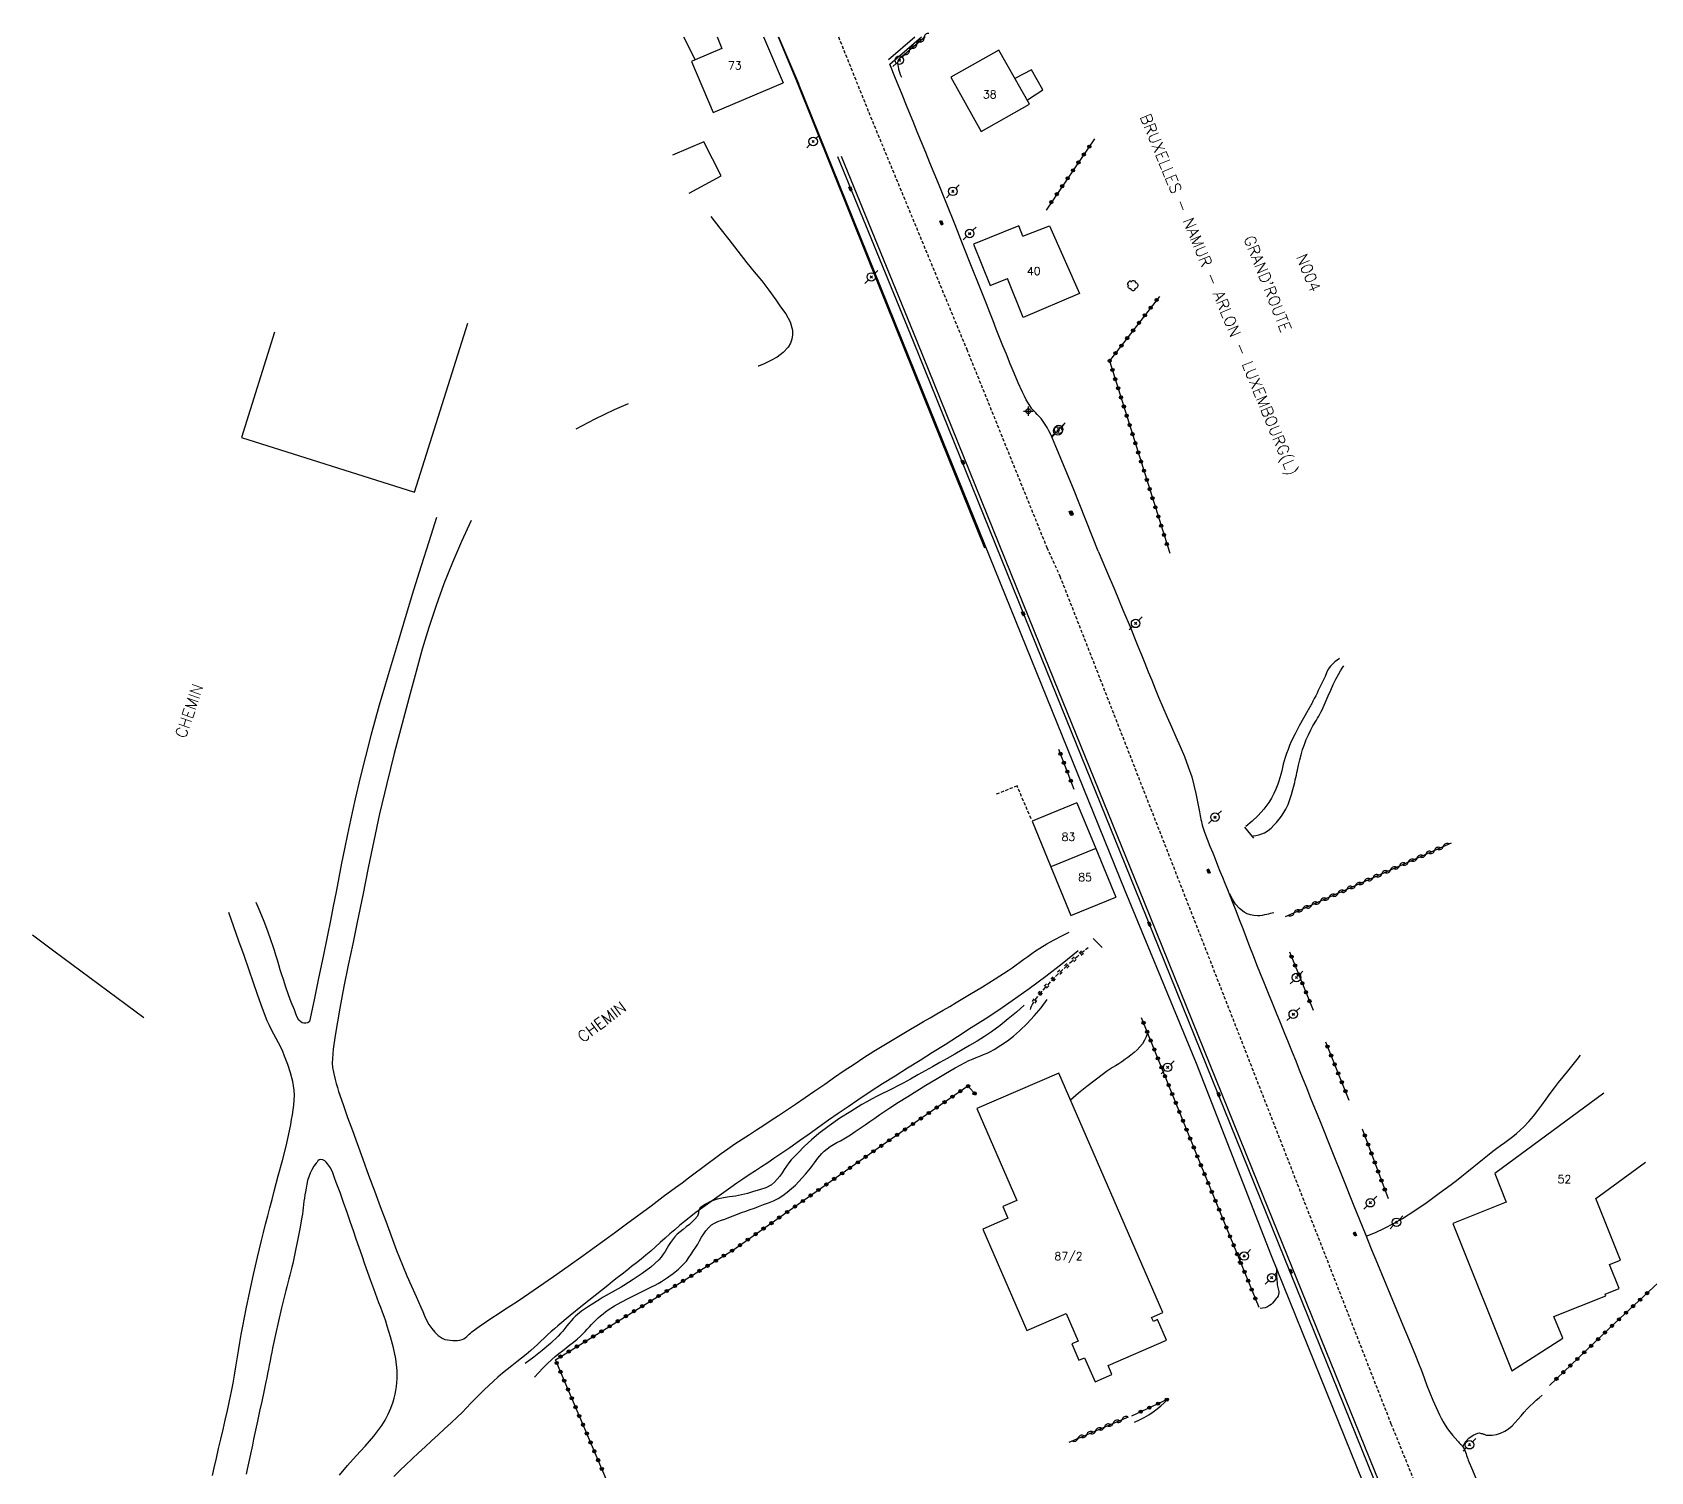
# Model space of a CAD drawing. Header units: millimetres. Extents: x 169000 to 170002, y 147000 to 148001.
# Drawn here: x 169572.4 to 169825.2, y 147775.8 to 148000.7 of the extents above; entities that cross this region are included whole.
import ezdxf
from ezdxf.enums import TextEntityAlignment as Align

# ---------------------------------------------------------------- set-up
doc = ezdxf.new("R2010")
doc.units = ezdxf.units.MM
doc.linetypes.add('DASHED', pattern=[0.75, 0.5, -0.25])
doc.layers.get('0').update_dxf_attribs({"linetype": 'CONTINUOUS'})
for name, color, linetype in [('W0001', 6, 'DASHED'), ('W0004', 5, 'CONTINUOUS'), ('W0008', 7, 'CONTINUOUS'), ('W0017', 7, 'CONTINUOUS'), ('W0051', 7, 'CONTINUOUS'), ('W0071', 7, 'CONTINUOUS'), ('W0101', 7, 'CONTINUOUS'), ('W0104', 1, 'CONTINUOUS'), ('W0112', 1, 'DASHED'), ('W0120', 7, 'CONTINUOUS'), ('W0211', 2, 'CONTINUOUS'), ('W0220', 5, 'DASHED'), ('W0300', 7, 'CONTINUOUS'), ('W0310', 3, 'CONTINUOUS'), ('W0323', 7, 'CONTINUOUS'), ('W0330', 7, 'CONTINUOUS'), ('W0401', 7, 'CONTINUOUS'), ('W0473', 7, 'CONTINUOUS'), ('W0510', 5, 'CONTINUOUS'), ('W0853', 7, 'CONTINUOUS'), ('W0989', 7, 'CONTINUOUS'), ('W0990', 7, 'CONTINUOUS'), ('W0991', 7, 'CONTINUOUS'), ('W1102', 7, 'CONTINUOUS')]:
    doc.layers.add(name, color=color, linetype=linetype)
doc.styles.get("Standard").update_dxf_attribs({"font": 'romans.shx', "width": 0.85})

# ---------------------------------------------------------------- blocks, each defined once
blk = doc.blocks.new('T473')
for p, q in [((-0.166667, 0.166667), (0.166667, -0.166667)), ((-0.166667, -0.166667), (0.166667, 0.166667)), ((0.500001, 0.500001), (1.000002, 1.000002)), ((-1.000002, -1.000002), (-0.500001, -0.500001))]:
    blk.add_line(p, q)
blk.add_ellipse((0, 0), major_axis=(0.471405, 0.471405), ratio=1, start_param=5.4977871438, end_param=11.780972451)
blk = doc.blocks.new('T401')
for p, q in [((-0.3, 0.3), (0, 0.3)), ((-0.3, -0.25), (-0.3, 0.3)), ((-0.3, 0.15), (0, 0.15)), ((-0.3, 0), (0, 0)), ((0, 0.3), (0, -0.25)), ((-0.3, -0.15), (0, -0.15)), ((-0.3, -0.25), (-0.3, -0.3)), ((-0.3, -0.3), (0, -0.3)), ((0, -0.3), (0, -0.25))]:
    blk.add_line(p, q)
blk = doc.blocks.new('T853')
for p, q in [((-0.75, 0), (0.75, 0)), ((0, 0.75), (0, -0.75))]:
    blk.add_line(p, q)
blk.add_ellipse((0, 0), major_axis=(-0.265, 0.265), ratio=1, start_param=3.926991, end_param=10.210176)
blk = doc.blocks.new('T300')
for p, q in [((-0.8, 0.51), (-0.86, 0.34)), ((-0.86, 0.34), (-0.86, 0.17)), ((-0.86, 0.17), (-0.74, 0.06)), ((-0.69, 0.63), (-0.8, 0.51)), ((-0.8, -0.06), (-0.74, 0.06)), ((-0.74, 0.06), (-0.69, 0.11)), ((-0.57, 0.69), (-0.69, 0.63)), ((-0.46, 0.69), (-0.57, 0.69)), ((-0.29, 0.63), (-0.46, 0.69)), ((-0.29, 0.63), (-0.17, 0.74)), ((-0.23, 0.57), (-0.29, 0.63)), ((-0.17, 0.74), (-0.06, 0.8)), ((-0.06, 0.8), (0.06, 0.8)), ((0.06, 0.8), (0.23, 0.74)), ((0.23, 0.74), (0.34, 0.63)), ((0.34, 0.63), (0.4, 0.51)), ((0.46, 0.46), (0.34, 0.46)), ((0.4, 0.51), (0.4, 0.46)), ((0.57, 0.4), (0.46, 0.46)), ((0.57, 0.4), (0.69, 0.29)), ((0.69, 0.29), (0.74, 0.17)), ((0.74, 0.06), (0.69, -0.17)), ((0.74, 0.17), (0.74, 0.06)), ((-0.8, -0.17), (-0.8, -0.06)), ((-0.8, -0.23), (-0.8, -0.17)), ((-0.74, -0.34), (-0.8, -0.23)), ((-0.69, -0.4), (-0.74, -0.34)), ((-0.51, -0.46), (-0.69, -0.4)), ((-0.4, -0.46), (-0.51, -0.46)), ((-0.4, -0.46), (-0.34, -0.46)), ((-0.34, -0.46), (-0.34, -0.4)), ((-0.34, -0.51), (-0.34, -0.46)), ((-0.29, -0.63), (-0.34, -0.51)), ((-0.17, -0.74), (-0.29, -0.63)), ((-0.06, -0.8), (-0.17, -0.74)), ((0.06, -0.8), (-0.06, -0.8)), ((0.17, -0.74), (0.06, -0.8)), ((0.23, -0.69), (0.17, -0.74)), ((0.29, -0.46), (0.23, -0.46)), ((0.29, -0.63), (0.23, -0.69)), ((0.46, -0.4), (0.29, -0.46)), ((0.34, -0.51), (0.29, -0.63)), ((0.34, -0.51), (0.34, -0.46)), ((0.57, -0.34), (0.46, -0.4)), ((0.63, -0.29), (0.57, -0.34)), ((0.69, -0.17), (0.63, -0.29))]:
    blk.add_line(p, q)
blk = doc.blocks.new('t310o')
at = {"color": 0, "linetype": 'Continuous'}
for centre, start, end in [((-0.5, 0.38), 216.8699, 323.1304), ((0.5, -0.37), 36.8699, 143.1303)]:
    blk.add_arc(centre, 0.625, start, end, dxfattribs=at)
blk = doc.blocks.new('t220o')
at = {"color": 0, "linetype": 'Continuous'}
for p, q in [((-0.25, 0.25), (0.25, 0.25)), ((-0.25, -0.25), (0.25, -0.25))]:
    blk.add_line(p, q, dxfattribs=at)
blk = doc.blocks.new('t323o')
at = {"color": 0, "linetype": 'Continuous'}
for radius in [0.25, 0.15]:
    blk.add_circle((0, 0), radius, dxfattribs=at)

msp = doc.modelspace()

# ---------------------------------------------------------------- linework, layer by layer
at = {"layer": 'W0001'}
msp.add_lwpolyline([(169698.33, 148000), (169703.07, 147988.2), (169718.37, 147951.17), (169730.89, 147920.18), (169732.92, 147915.73), (169784.65, 147783.26), (169819.41, 147697.29), (169830.19, 147671)], dxfattribs=at)
at = {"layer": 'W0004'}
for points in [[(169706.17, 147996.47), (169710.28, 148000)], [(169823.88, 147671), (169820.31, 147679.8), (169802.01, 147725.1), (169782.99, 147772.21), (169763.31, 147820.76), (169745.59, 147864.68), (169729.25, 147904.86), (169710.05, 147952.37), (169698.23, 147981.26)], [(169824.47, 147671), (169820.89, 147679.83), (169802.59, 147725.13), (169783.57, 147772.24), (169763.89, 147820.78), (169746.17, 147864.7), (169729.83, 147904.89), (169710.63, 147952.4), (169698.81, 147981.29)]]:
    msp.add_lwpolyline(points, dxfattribs=at)
at = {"layer": 'W0008'}
for points in [[(169688.9, 148000), (169691.77, 147993.12), (169702.84, 147965.6), (169714.29, 147937.15), (169721.14, 147920.13)], [(169732.29, 147936), (169732.05, 147936.62), (169731.78, 147937.23), (169731.5, 147937.83), (169731.19, 147938.43), (169730.92, 147938.92), (169730.63, 147939.4), (169730.32, 147939.87), (169729.99, 147940.33), (169729.8, 147940.56), (169729.6, 147940.79), (169729.39, 147941), (169729.17, 147941.22), (169728.96, 147941.43), (169728.75, 147941.65), (169728.55, 147941.88), (169728.37, 147942.13), (169728, 147942.68), (169727.68, 147943.26), (169727.38, 147943.86), (169727.09, 147944.45), (169726.42, 147945.92), (169725.78, 147947.41), (169725.18, 147948.9), (169724.57, 147950.4), (169724.04, 147951.7), (169723.51, 147953.01), (169722.99, 147954.32), (169722.48, 147955.63), (169721.96, 147956.94), (169721.45, 147958.25), (169720.94, 147959.56), (169720.42, 147960.87), (169719.13, 147964.13), (169717.84, 147967.38), (169716.55, 147970.63), (169715.24, 147973.87), (169714.59, 147975.49), (169713.94, 147977.1), (169713.28, 147978.7), (169712.62, 147980.31), (169711.97, 147981.92), (169711.31, 147983.53), (169710.65, 147985.14), (169709.99, 147986.75), (169709.08, 147989), (169708.17, 147991.25), (169707.25, 147993.5), (169706.34, 147995.75)], [(169822.18, 147671), (169815.89, 147686.5), (169800.26, 147724.63), (169786.05, 147759.89), (169766, 147809.49), (169754.28, 147839.53), (169743.11, 147866.51), (169714.62, 147936.84), (169692.08, 147992.68)], [(169738.89, 147919.6), (169735.04, 147929.38), (169732.29, 147936)], [(169738.89, 147919.6), (169740.19, 147916.56), (169741.49, 147913.52), (169742.77, 147910.47), (169744.04, 147907.42), (169744.58, 147906.09), (169745.12, 147904.77), (169745.66, 147903.43), (169746.2, 147902.1), (169746.73, 147900.77), (169747.27, 147899.44), (169747.81, 147898.11), (169748.35, 147896.78), (169749.01, 147895.23), (169749.69, 147893.69), (169750.38, 147892.15), (169751.06, 147890.62), (169751.74, 147889.07), (169752.38, 147887.51), (169752.98, 147885.93), (169753.52, 147884.33), (169753.88, 147883.05), (169754.16, 147881.76), (169754.41, 147880.46), (169754.68, 147879.16), (169754.74, 147878.86), (169754.8, 147878.56), (169754.85, 147878.26), (169754.91, 147877.97), (169754.97, 147877.67), (169755.03, 147877.37), (169755.1, 147877.07), (169755.18, 147876.78), (169755.54, 147875.68), (169755.95, 147874.6), (169756.38, 147873.53), (169756.81, 147872.46), (169757.18, 147871.51), (169757.56, 147870.55), (169757.94, 147869.6), (169758.32, 147868.66), (169758.71, 147867.71), (169759.09, 147866.76), (169759.47, 147865.81), (169759.85, 147864.85), (169760.4, 147863.45), (169760.94, 147862.05), (169761.49, 147860.65), (169762.03, 147859.24), (169762.57, 147857.84), (169763.11, 147856.44), (169763.66, 147855.04), (169764.22, 147853.64), (169764.83, 147852.09), (169765.45, 147850.56), (169766.08, 147849.02), (169766.7, 147847.48), (169767.33, 147845.95), (169767.96, 147844.41), (169768.59, 147842.87), (169769.21, 147841.34), (169769.77, 147839.95), (169770.33, 147838.56), (169770.89, 147837.17), (169771.45, 147835.78), (169772, 147834.39), (169772.56, 147833), (169773.12, 147831.61), (169773.68, 147830.22), (169775.41, 147825.91), (169777.13, 147821.61), (169778.86, 147817.3), (169780.6, 147813), (169781.58, 147810.61), (169782.57, 147808.22), (169783.55, 147805.83), (169784.54, 147803.45), (169785.53, 147801.06), (169786.52, 147798.68), (169787.51, 147796.29), (169788.49, 147793.9), (169788.95, 147792.74), (169789.4, 147791.58), (169789.84, 147790.42), (169790.28, 147789.25), (169790.73, 147788.09), (169791.2, 147786.94), (169791.7, 147785.79), (169792.23, 147784.66), (169792.51, 147784.1), (169792.81, 147783.55), (169793.13, 147783.01), (169793.48, 147782.48), (169793.86, 147781.97), (169794.27, 147781.48), (169794.69, 147781), (169795.11, 147780.52), (169795.22, 147780.4), (169795.32, 147780.29), (169795.43, 147780.18), (169795.54, 147780.06), (169795.65, 147779.95), (169795.76, 147779.83), (169795.85, 147779.7), (169795.94, 147779.57), (169796.07, 147779.33), (169796.19, 147779.08), (169796.29, 147778.82), (169796.38, 147778.57), (169796.47, 147778.31), (169796.56, 147778.05), (169796.65, 147777.79), (169796.74, 147777.54), (169797.37, 147776), (169798, 147774.47)]]:
    msp.add_lwpolyline(points, dxfattribs=at)
at = {"layer": 'W0017'}
for points in [[(169706.34, 147995.75), (169711.31, 148000)], [(169766.35, 147863.12), (169766.08, 147863.04), (169765.8, 147862.97), (169765.52, 147862.9), (169765.24, 147862.85), (169764.89, 147862.77), (169764.53, 147862.7), (169764.16, 147862.65), (169763.79, 147862.65), (169763.25, 147862.7), (169762.72, 147862.79), (169762.19, 147862.96), (169761.71, 147863.22), (169760.99, 147863.79), (169760.37, 147864.46), (169759.87, 147865.23), (169759.5, 147866.06)], [(169746.64, 147844.33), (169746.41, 147843.74), (169746.14, 147843.18), (169745.81, 147842.64), (169745.44, 147842.14), (169745.01, 147841.67), (169744.53, 147841.25), (169744.03, 147840.86), (169743.53, 147840.48), (169743.07, 147840.15), (169742.6, 147839.82), (169742.13, 147839.51), (169741.64, 147839.21), (169741.16, 147838.9), (169740.68, 147838.6), (169740.21, 147838.28), (169739.74, 147837.95), (169738.43, 147836.96), (169737.13, 147835.94), (169735.86, 147834.89), (169734.61, 147833.82)], [(169780.79, 147812.54), (169782.24, 147813.16), (169783.66, 147813.83), (169785.06, 147814.56), (169786.43, 147815.33), (169788.4, 147816.57), (169790.32, 147817.9), (169792.19, 147819.27), (169794.06, 147820.66), (169794.89, 147821.28), (169795.71, 147821.92), (169796.52, 147822.57), (169797.33, 147823.22), (169798.13, 147823.87), (169798.94, 147824.53), (169799.75, 147825.18), (169800.56, 147825.83), (169801.17, 147826.3), (169801.79, 147826.76), (169802.42, 147827.21), (169803.05, 147827.67), (169803.67, 147828.14), (169804.27, 147828.62), (169804.86, 147829.13), (169805.43, 147829.67), (169806.18, 147830.47), (169806.9, 147831.31), (169807.58, 147832.18), (169808.24, 147833.06), (169808.88, 147833.95), (169809.52, 147834.84), (169810.18, 147835.73), (169810.85, 147836.59), (169812.28, 147838.37), (169813.72, 147840.15), (169814.28, 147840.83)], [(169766.75, 147807.62), (169766.75, 147807.02), (169766.77, 147806.41), (169766.8, 147805.8), (169766.85, 147805.19), (169766.88, 147804.98), (169766.93, 147804.77), (169766.99, 147804.56), (169767.04, 147804.35), (169767.09, 147804.14), (169767.13, 147803.91), (169767.13, 147803.69), (169767.1, 147803.46), (169767.01, 147803.22), (169766.87, 147803), (169766.71, 147802.8), (169766.55, 147802.61), (169766.36, 147802.37), (169766.17, 147802.12), (169765.95, 147801.9), (169765.7, 147801.71), (169765.35, 147801.52), (169764.98, 147801.38), (169764.6, 147801.29), (169764.22, 147801.25)], [(169744.61, 147783.51), (169745.37, 147783.85), (169746.11, 147784.23), (169746.83, 147784.66), (169747.52, 147785.12), (169748.12, 147785.56), (169748.69, 147786.03), (169749.24, 147786.54), (169749.76, 147787.07)], [(169795.86, 147779.66), (169796.26, 147780.38), (169796.81, 147781), (169797.49, 147781.48), (169798.25, 147781.8), (169798.41, 147781.82), (169798.58, 147781.79), (169798.73, 147781.74), (169798.88, 147781.7), (169798.99, 147781.67), (169799.1, 147781.64), (169799.21, 147781.6), (169799.32, 147781.55), (169799.43, 147781.52), (169799.54, 147781.48), (169799.66, 147781.46), (169799.78, 147781.45), (169800.46, 147781.48), (169801.14, 147781.59), (169801.79, 147781.79), (169802.42, 147782.08), (169803.02, 147782.47), (169803.57, 147782.93), (169804.08, 147783.43), (169804.55, 147783.97), (169805, 147784.51), (169805.45, 147785.05), (169805.91, 147785.57), (169806.41, 147786.07), (169806.87, 147786.49), (169807.33, 147786.91), (169807.81, 147787.32), (169808.29, 147787.73)]]:
    msp.add_lwpolyline(points, dxfattribs=at)
at = {"layer": 'W0051'}
msp.add_lwpolyline([(169688.97, 148000), (169692.08, 147992.68)], dxfattribs=at)
at = {"layer": 'W0071'}
for points in [[(169635.53, 147924.89), (169634.32, 147921.1), (169633.12, 147917.31), (169631.95, 147913.51), (169630.79, 147909.71), (169629.37, 147905), (169627.96, 147900.28), (169626.6, 147895.55), (169625.29, 147890.81), (169624.44, 147887.52), (169623.63, 147884.22), (169622.85, 147880.92), (169622.11, 147877.6), (169621.62, 147875.37), (169621.16, 147873.12), (169620.71, 147870.87), (169620.28, 147868.63), (169619.84, 147866.38), (169619.41, 147864.13), (169618.97, 147861.88), (169618.52, 147859.63), (169617.82, 147856.25), (169617.11, 147852.87), (169616.4, 147849.49), (169615.68, 147846.11)], [(169640.93, 147924.41), (169639.43, 147921.14), (169638.02, 147917.83), (169636.7, 147914.49), (169635.46, 147911.11), (169634.33, 147907.71), (169633.32, 147904.28), (169632.36, 147900.83), (169631.42, 147897.38), (169630.16, 147892.7), (169628.93, 147888.01), (169627.76, 147883.3), (169626.65, 147878.58), (169625.72, 147874.35), (169624.85, 147870.11), (169624.01, 147865.86), (169623.16, 147861.62), (169622.46, 147858.26), (169621.75, 147854.91), (169621.07, 147851.56), (169620.45, 147848.19), (169620.07, 147846.06), (169619.68, 147843.93), (169619.38, 147841.78), (169619.24, 147839.61), (169619.25, 147839.37), (169619.27, 147839.14), (169619.31, 147838.91), (169619.34, 147838.68), (169619.39, 147838.43), (169619.43, 147838.19), (169619.49, 147837.94), (169619.55, 147837.7), (169619.7, 147837.07), (169619.88, 147836.44), (169620.06, 147835.81), (169620.25, 147835.19), (169620.93, 147833.14), (169621.65, 147831.11), (169622.4, 147829.08), (169623.13, 147827.06), (169624.03, 147824.59), (169624.93, 147822.12), (169625.84, 147819.65), (169626.75, 147817.19), (169627.6, 147814.9), (169628.44, 147812.6), (169629.31, 147810.31), (169630.21, 147808.03), (169630.91, 147806.38), (169631.63, 147804.74), (169632.36, 147803.11), (169633.1, 147801.48), (169633.39, 147800.8), (169633.66, 147800.1), (169633.97, 147799.42), (169634.35, 147798.77), (169634.79, 147798.16), (169635.26, 147797.58), (169635.81, 147797.04), (169636.44, 147796.61), (169636.83, 147796.44), (169637.25, 147796.34), (169637.67, 147796.29), (169638.09, 147796.26), (169638.46, 147796.25), (169638.82, 147796.25), (169639.19, 147796.3), (169639.55, 147796.41), (169639.8, 147796.53), (169640.03, 147796.68), (169640.25, 147796.86), (169640.45, 147797.04), (169640.65, 147797.23), (169640.84, 147797.42), (169641.04, 147797.6), (169641.26, 147797.77), (169642.22, 147798.45), (169643.2, 147799.13), (169644.18, 147799.78), (169645.18, 147800.43), (169646.17, 147801.08), (169647.16, 147801.72), (169648.15, 147802.37), (169649.14, 147803.04), (169651.48, 147804.64), (169653.81, 147806.26), (169656.13, 147807.89), (169658.45, 147809.54), (169660.15, 147810.77), (169661.85, 147812.01), (169663.53, 147813.26), (169665.23, 147814.51), (169667.14, 147815.92), (169669.05, 147817.33), (169670.97, 147818.74), (169672.88, 147820.15), (169673.9, 147820.91), (169674.92, 147821.67), (169675.94, 147822.44), (169676.95, 147823.2), (169677.97, 147823.97), (169678.99, 147824.72), (169680.02, 147825.47), (169681.06, 147826.2), (169682.17, 147826.97), (169683.29, 147827.72), (169684.42, 147828.46), (169685.55, 147829.2), (169686.69, 147829.93), (169687.82, 147830.67), (169688.95, 147831.4), (169690.07, 147832.15), (169691.61, 147833.19), (169693.13, 147834.23), (169694.66, 147835.29), (169696.18, 147836.34), (169697.7, 147837.39), (169699.23, 147838.44), (169700.77, 147839.47), (169702.32, 147840.48), (169703.86, 147841.46), (169705.42, 147842.42), (169706.98, 147843.36), (169708.55, 147844.3), (169709.57, 147844.91), (169710.59, 147845.51), (169711.62, 147846.1), (169712.65, 147846.69), (169713.68, 147847.29), (169714.71, 147847.88), (169715.73, 147848.48), (169716.75, 147849.09), (169718.79, 147850.32), (169720.82, 147851.55), (169722.84, 147852.8), (169724.84, 147854.09), (169725.46, 147854.51), (169726.08, 147854.95), (169726.69, 147855.39), (169727.29, 147855.84), (169727.9, 147856.28), (169728.52, 147856.72), (169729.14, 147857.14), (169729.78, 147857.55), (169730.91, 147858.23), (169732.05, 147858.87), (169733.22, 147859.48), (169734.4, 147860.06)], [(169615.68, 147846.11), (169615.43, 147845.93), (169615.13, 147845.84), (169614.82, 147845.84), (169614.53, 147845.93), (169614.03, 147846.33), (169613.72, 147846.88), (169613.53, 147847.46), (169613.35, 147847.96), (169612.85, 147849.12), (169612.41, 147850.3), (169612.01, 147851.49), (169611.61, 147852.68), (169611.37, 147853.43), (169611.13, 147854.19), (169610.91, 147854.95), (169610.68, 147855.71), (169610.46, 147856.47), (169610.23, 147857.23), (169609.99, 147857.98), (169609.73, 147858.73), (169609.18, 147860.24), (169608.6, 147861.74), (169607.99, 147863.23), (169607.35, 147864.7)], [(169600.55, 147775.14), (169600.82, 147776.38), (169601.16, 147777.87), (169601.5, 147779.36), (169601.85, 147780.85), (169602.2, 147782.33), (169602.54, 147783.82), (169602.88, 147785.31), (169603.2, 147786.81), (169603.51, 147788.3), (169603.75, 147789.57), (169603.97, 147790.85), (169604.19, 147792.12), (169604.39, 147793.4), (169604.6, 147794.67), (169604.81, 147795.95), (169605.03, 147797.22), (169605.26, 147798.49), (169605.8, 147801.2), (169606.35, 147803.9), (169606.94, 147806.6), (169607.55, 147809.29), (169607.86, 147810.58), (169608.18, 147811.87), (169608.51, 147813.15), (169608.84, 147814.44), (169609.18, 147815.72), (169609.52, 147817.01), (169609.85, 147818.29), (169610.18, 147819.58), (169610.82, 147821.99), (169611.48, 147824.41), (169612.11, 147826.84), (169612.62, 147829.29), (169612.76, 147830.04), (169612.9, 147830.79), (169613.03, 147831.54), (169613.15, 147832.29), (169613.25, 147833.06), (169613.31, 147833.82), (169613.33, 147834.59), (169613.3, 147835.36), (169613.1, 147836.75), (169612.74, 147838.1), (169612.3, 147839.41), (169611.81, 147840.71), (169611.52, 147841.42), (169611.2, 147842.11), (169610.85, 147842.8), (169610.48, 147843.47), (169610.12, 147844.14), (169609.76, 147844.82), (169609.42, 147845.51), (169609.1, 147846.21), (169608.33, 147848.17), (169607.63, 147850.17), (169606.96, 147852.17), (169606.27, 147854.16), (169605.47, 147856.41), (169604.67, 147858.65), (169603.88, 147860.9), (169603.08, 147863.15)], [(169735.8, 147857.17), (169733.28, 147855.14), (169730.72, 147853.15), (169728.12, 147851.21), (169725.49, 147849.32), (169723.38, 147847.87), (169721.24, 147846.47), (169719.08, 147845.1), (169716.93, 147843.72), (169714.99, 147842.48), (169713.04, 147841.25), (169711.08, 147840.03), (169709.13, 147838.81), (169707.18, 147837.58), (169705.23, 147836.35), (169703.29, 147835.1), (169701.37, 147833.83), (169699.83, 147832.79), (169698.3, 147831.74), (169696.78, 147830.67), (169695.27, 147829.6), (169693.76, 147828.52), (169692.24, 147827.45), (169690.72, 147826.38), (169689.19, 147825.32), (169688.24, 147824.68), (169687.28, 147824.03), (169686.31, 147823.4), (169685.35, 147822.76), (169684.38, 147822.13), (169683.42, 147821.49), (169682.46, 147820.84), (169681.51, 147820.18), (169679.68, 147818.88), (169677.86, 147817.58), (169676.06, 147816.24), (169674.29, 147814.86), (169673.51, 147814.22), (169672.75, 147813.57), (169672, 147812.91), (169671.25, 147812.24), (169670.5, 147811.56), (169669.76, 147810.9), (169669, 147810.24), (169668.24, 147809.59), (169667.5, 147808.98), (169666.76, 147808.39), (169666.02, 147807.8), (169665.27, 147807.21), (169664.53, 147806.63), (169663.78, 147806.05), (169663.03, 147805.46), (169662.29, 147804.87), (169660.33, 147803.31), (169658.36, 147801.75), (169656.4, 147800.18), (169654.48, 147798.57), (169653.95, 147798.1), (169653.42, 147797.62), (169652.89, 147797.13), (169652.37, 147796.64), (169651.85, 147796.15), (169651.33, 147795.66), (169650.8, 147795.18), (169650.27, 147794.7), (169649.55, 147794.09), (169648.81, 147793.49), (169648.07, 147792.91), (169647.33, 147792.32), (169646.59, 147791.74), (169645.85, 147791.14), (169645.13, 147790.53), (169644.42, 147789.91), (169643.69, 147789.24), (169642.98, 147788.55), (169642.29, 147787.85), (169641.6, 147787.14), (169640.91, 147786.44), (169640.22, 147785.73), (169639.53, 147785.03), (169638.82, 147784.34), (169637.82, 147783.39), (169636.81, 147782.45), (169635.8, 147781.51), (169634.78, 147780.58), (169633.76, 147779.66), (169632.75, 147778.72), (169631.74, 147777.78), (169630.74, 147776.83), (169629.79, 147775.92), (169628.86, 147774.99)], [(169620.4, 147775.23), (169621.65, 147776.73), (169623.01, 147778.25), (169624.41, 147779.75), (169625.76, 147781.3), (169626.97, 147782.96), (169627.51, 147783.83), (169628, 147784.73), (169628.42, 147785.67), (169628.76, 147786.65), (169628.92, 147787.25), (169629.07, 147787.86), (169629.18, 147788.47), (169629.28, 147789.09), (169629.34, 147789.71), (169629.38, 147790.34), (169629.4, 147790.97), (169629.38, 147791.59), (169629.2, 147793.37), (169628.82, 147795.11), (169628.35, 147796.82), (169627.85, 147798.52), (169627.62, 147799.26), (169627.37, 147799.99), (169627.11, 147800.71), (169626.83, 147801.43), (169626.55, 147802.15), (169626.26, 147802.87), (169625.99, 147803.59), (169625.72, 147804.32), (169625.26, 147805.61), (169624.8, 147806.9), (169624.35, 147808.2), (169623.91, 147809.5), (169623.46, 147810.79), (169623.01, 147812.09), (169622.56, 147813.39), (169622.11, 147814.68), (169621.56, 147816.26), (169621.03, 147817.83), (169620.47, 147819.4), (169619.87, 147820.96), (169619.6, 147821.7), (169619.33, 147822.47), (169618.99, 147823.22), (169618.52, 147823.89), (169618.32, 147824.11), (169618.09, 147824.33), (169617.8, 147824.5), (169617.46, 147824.55), (169617.22, 147824.48), (169617.02, 147824.32), (169616.87, 147824.14), (169616.73, 147823.97), (169616.37, 147823.48), (169616.06, 147822.95), (169615.81, 147822.4), (169615.58, 147821.84), (169615.4, 147821.26), (169615.26, 147820.68), (169615.16, 147820.09), (169615.05, 147819.5), (169614.97, 147819), (169614.9, 147818.51), (169614.83, 147818.01), (169614.77, 147817.51), (169614.71, 147817.01), (169614.65, 147816.51), (169614.58, 147816.01), (169614.5, 147815.51), (169614.18, 147813.7), (169613.84, 147811.9), (169613.46, 147810.1), (169613.07, 147808.31), (169612.93, 147807.7), (169612.78, 147807.09), (169612.62, 147806.49), (169612.46, 147805.88), (169612.3, 147805.28), (169612.14, 147804.67), (169611.99, 147804.07), (169611.84, 147803.46), (169611.34, 147801.37), (169610.86, 147799.28), (169610.39, 147797.18), (169609.93, 147795.08), (169609.79, 147794.42), (169609.66, 147793.76), (169609.53, 147793.1), (169609.4, 147792.43), (169609.27, 147791.77), (169609.14, 147791.11), (169609.01, 147790.45), (169608.88, 147789.78), (169608.56, 147788.25), (169608.23, 147786.72), (169607.9, 147785.19), (169607.57, 147783.66), (169607.37, 147782.72), (169607.17, 147781.78), (169606.97, 147780.84), (169606.77, 147779.9), (169606.57, 147778.95), (169606.37, 147778.01), (169606.17, 147777.07), (169605.97, 147776.13), (169605.8, 147775.36)]]:
    msp.add_lwpolyline(points, dxfattribs=at)
at = {"layer": 'W0101'}
for points in [[(169674.11, 148000), (169675.97, 147996.39)], [(169686.62, 148000), (169689.68, 147992.82)], [(169675.97, 147996.39), (169675.36, 147996.13), (169678.75, 147988.17), (169689.68, 147992.82)], [(169727.15, 147968.84), (169726.5, 147970.44), (169719.44, 147967.6)], [(169727.15, 147968.84), (169731.29, 147970.47), (169735.97, 147959.9), (169727.17, 147956.15), (169724.74, 147962.24)], [(169719.44, 147967.6), (169722.04, 147961.15)], [(169722.04, 147961.15), (169724.74, 147962.24)], [(169735.58, 147880.29), (169728.59, 147877.41), (169731.53, 147870.27)], [(169735.58, 147880.29), (169738.52, 147873.15)], [(169738.52, 147873.15), (169741.65, 147865.56)], [(169731.53, 147870.27), (169734.66, 147862.68), (169741.65, 147865.56)], [(169817.89, 147834.89), (169800.87, 147822.36), (169802.66, 147817.9), (169794.33, 147814.57), (169803.54, 147791.54), (169811.48, 147796.61)], [(169811.48, 147796.61), (169810.12, 147800), (169818.21, 147803.23), (169818.11, 147803.49), (169820.33, 147804.37), (169818.81, 147808.16), (169820.49, 147808.84), (169816.66, 147818.43), (169824.44, 147824.12)]]:
    msp.add_lwpolyline(points, dxfattribs=at)
for points in [[(169715.87, 147993.7), (169720.64, 147985.22), (169728.16, 147989.46), (169723.39, 147997.93), (169715.87, 147993.7)], [(169719.96, 147832.5), (169726.2, 147818.12), (169724.03, 147817.18), (169724.82, 147815.36), (169720.88, 147813.66), (169727.76, 147797.8), (169733.89, 147800.46), (169735.76, 147796.14), (169734.8, 147795.72), (169735.9, 147793.18), (169736.79, 147793.56), (169738.42, 147789.82), (169741.05, 147790.96), (169740.46, 147792.33), (169749.58, 147796.29), (169748.17, 147799.52), (169747.54, 147799.24), (169747.26, 147799.88), (169749, 147800.64), (169732.76, 147838.06), (169719.96, 147832.5)]]:
    msp.add_lwpolyline(points, close=True, dxfattribs=at)
at = {"layer": 'W0104'}
for points in [[(169727.89, 147990.17), (169730.27, 147991.72), (169728.47, 147994.82), (169725.89, 147993.49)], [(169675.02, 147975.57), (169680, 147978.3), (169677.32, 147983.57), (169672.39, 147981.49)], [(169610.24, 147953.82), (169605.05, 147937.39), (169632.08, 147928.85), (169640.42, 147955.25)]]:
    msp.add_lwpolyline(points, dxfattribs=at)
at = {"layer": 'W0112'}
msp.add_lwpolyline([(169728.42, 147877.81), (169726.24, 147882.93), (169722.85, 147881.57)], dxfattribs=at)
at = {"layer": 'W0120'}
for points in [[(169763.21, 147874.79), (169761.83, 147876.5)], [(169738.11, 147859.06), (169739.54, 147857.7)]]:
    msp.add_lwpolyline(points, dxfattribs=at)
at = {"layer": 'W0211'}
msp.add_lwpolyline([(169708.29, 147996.92), (169708.07, 147996.79), (169707.88, 147996.63), (169707.73, 147996.43), (169707.62, 147996.2), (169707.57, 147995.98), (169707.57, 147995.76), (169707.61, 147995.55), (169707.64, 147995.35), (169707.73, 147994.92), (169707.85, 147994.5), (169707.99, 147994.1), (169708.17, 147993.7)], dxfattribs=at)
at = {"layer": 'W0220'}
msp.add_lwpolyline([(169737.33, 147857.65), (169736.47, 147856.94), (169735.62, 147856.22), (169734.78, 147855.49), (169733.95, 147854.74), (169733.27, 147854.12), (169732.6, 147853.49), (169731.94, 147852.85), (169731.31, 147852.18), (169730.6, 147851.4), (169729.9, 147850.61), (169729.24, 147849.78), (169728.65, 147848.89), (169728.53, 147848.68), (169728.43, 147848.45), (169728.34, 147848.22), (169728.27, 147847.99)], dxfattribs=at)
at = {"layer": 'W0310'}
for points in [[(169711.87, 148000), (169708.29, 147996.92)], [(169768.16, 147862.5), (169794.1, 147874.03)], [(169734.38, 147780.38), (169743.63, 147784.34)]]:
    msp.add_lwpolyline(points, dxfattribs=at)
at = {"layer": 'W0323'}
for points in [[(169738.36, 147984.08), (169730.76, 147972.93)], [(169748.49, 147959.43), (169740.69, 147949.35), (169750.09, 147919.3)], [(169735.18, 147882.35), (169732.77, 147888.6)], [(169768.81, 147857.02), (169772.5, 147847.91)], [(169764.04, 147801.43), (169754.98, 147823.59), (169745.69, 147846.68)], [(169774.43, 147842.94), (169778.09, 147833.83)], [(169665.49, 147766.53), (169664.17, 147769.6), (169654.11, 147793.25), (169681.82, 147810.37), (169704.56, 147826.35), (169718.56, 147836.04), (169719.84, 147834.61)], [(169780.18, 147829.36), (169784.19, 147818.45)], [(169832.47, 147810.91), (169832.43, 147810.89), (169819.63, 147798.97), (169809.42, 147789.23)], [(169744.19, 147784.51), (169749.76, 147787.07)]]:
    msp.add_lwpolyline(points, dxfattribs=at)
at = {"layer": 'W0330'}
for points in [[(169678.4, 147971.9), (169679.81, 147970.1), (169681.21, 147968.3), (169682.62, 147966.5), (169684.02, 147964.7), (169685.17, 147963.27), (169686.34, 147961.85), (169687.48, 147960.4), (169688.54, 147958.9), (169689.3, 147957.82), (169690.11, 147956.71), (169690.78, 147955.48), (169691.15, 147954.13), (169691.17, 147953.44), (169691.05, 147952.76), (169690.82, 147952.11), (169690.47, 147951.52), (169689.7, 147950.64), (169688.76, 147949.95), (169687.75, 147949.4), (169686.73, 147948.91), (169685.82, 147948.53), (169685.79, 147948.52)], [(169665.46, 147942.62), (169663.31, 147941.7), (169660.27, 147940.24), (169657.29, 147938.67)], [(169589.83, 147846.68), (169582.79, 147851.88), (169575.77, 147857.09), (169572.4, 147859.59)]]:
    msp.add_lwpolyline(points, dxfattribs=at)
at = {"layer": 'W0510'}
for points in [[(169776.59, 147902.84), (169775.89, 147902.34), (169775.21, 147901.67), (169774.86, 147901.17), (169774.59, 147900.61), (169774.35, 147900.04), (169774.1, 147899.49), (169773.9, 147899.08), (169773.7, 147898.67), (169773.5, 147898.26), (169773.3, 147897.84), (169773.1, 147897.43), (169772.89, 147897.02), (169772.68, 147896.61), (169772.47, 147896.2), (169772.37, 147896.02), (169772.27, 147895.83), (169772.17, 147895.65), (169772.06, 147895.46), (169771.96, 147895.28), (169771.85, 147895.09), (169771.75, 147894.91), (169771.64, 147894.72), (169770.98, 147893.52), (169770.32, 147892.31), (169769.68, 147891.09), (169769.08, 147889.85), (169768.82, 147889.24), (169768.57, 147888.62), (169768.35, 147888), (169768.13, 147887.37), (169767.97, 147886.85), (169767.83, 147886.32), (169767.7, 147885.8), (169767.58, 147885.27), (169767.45, 147884.74), (169767.31, 147884.21), (169767.16, 147883.69), (169766.98, 147883.18), (169766.68, 147882.44), (169766.36, 147881.72), (169766, 147881.01), (169765.57, 147880.34), (169764.78, 147879.3), (169763.91, 147878.33), (169762.97, 147877.43), (169761.96, 147876.6)], [(169763.06, 147875.15), (169763.54, 147875.18), (169764.02, 147875.28), (169764.48, 147875.42), (169764.92, 147875.62), (169765.45, 147875.95), (169765.92, 147876.35), (169766.36, 147876.78), (169766.78, 147877.23), (169767.19, 147877.71), (169767.57, 147878.22), (169767.92, 147878.76), (169768.23, 147879.31), (169768.57, 147880.05), (169768.86, 147880.81), (169769.1, 147881.58), (169769.34, 147882.35), (169769.44, 147882.72), (169769.54, 147883.1), (169769.62, 147883.48), (169769.71, 147883.86), (169769.79, 147884.24), (169769.87, 147884.63), (169769.95, 147885.01), (169770.04, 147885.39), (169770.22, 147886.19), (169770.41, 147887), (169770.6, 147887.8), (169770.84, 147888.6), (169771.12, 147889.39), (169771.43, 147890.16), (169771.76, 147890.93), (169772.12, 147891.69), (169772.28, 147892), (169772.46, 147892.3), (169772.63, 147892.61), (169772.82, 147892.91), (169773, 147893.21), (169773.18, 147893.51), (169773.36, 147893.81), (169773.53, 147894.12), (169773.71, 147894.47), (169773.88, 147894.83), (169774.04, 147895.19), (169774.21, 147895.56), (169774.37, 147895.92), (169774.53, 147896.28), (169774.69, 147896.65), (169774.86, 147897.01), (169775.25, 147897.88), (169775.62, 147898.76), (169776.03, 147899.63), (169776.49, 147900.47), (169776.76, 147900.91), (169777.04, 147901.35), (169777.29, 147901.68)], [(169650.87, 147790.54), (169651.5, 147791.25), (169652.16, 147791.94), (169652.83, 147792.62), (169653.53, 147793.27), (169654.08, 147793.76), (169654.64, 147794.22), (169655.21, 147794.67), (169655.79, 147795.12), (169656.37, 147795.56), (169656.94, 147796.01), (169657.5, 147796.48), (169658.05, 147796.96), (169658.41, 147797.3), (169658.75, 147797.66), (169659.09, 147798.02), (169659.42, 147798.38), (169659.76, 147798.75), (169660.1, 147799.11), (169660.45, 147799.46), (169660.81, 147799.8), (169661.18, 147800.13), (169661.56, 147800.44), (169661.96, 147800.74), (169662.36, 147801.03), (169663.37, 147801.66), (169664.41, 147802.25), (169665.46, 147802.81), (169666.51, 147803.36), (169667.03, 147803.63), (169667.56, 147803.89), (169668.09, 147804.14), (169668.62, 147804.39), (169669.15, 147804.64), (169669.68, 147804.91), (169670.19, 147805.19), (169670.7, 147805.5), (169671.61, 147806.1), (169672.49, 147806.74), (169673.34, 147807.43), (169674.14, 147808.18), (169674.57, 147808.68), (169674.95, 147809.22), (169675.32, 147809.77), (169675.69, 147810.31), (169676.03, 147810.82), (169676.34, 147811.34), (169676.65, 147811.86), (169676.95, 147812.39), (169677.28, 147812.91), (169677.64, 147813.41), (169678.05, 147813.88), (169678.5, 147814.31), (169678.98, 147814.62), (169679.51, 147814.85), (169680.04, 147815.04), (169680.56, 147815.23), (169681.22, 147815.5), (169681.88, 147815.75), (169682.54, 147816), (169683.2, 147816.24), (169683.87, 147816.48), (169684.53, 147816.72), (169685.2, 147816.96), (169685.86, 147817.22), (169686.63, 147817.5), (169687.42, 147817.78), (169688.2, 147818.09), (169688.94, 147818.47), (169689.66, 147818.93), (169690.33, 147819.44), (169690.98, 147819.99), (169691.6, 147820.56), (169692.16, 147821.1), (169692.69, 147821.68), (169693.2, 147822.27), (169693.71, 147822.86), (169694.01, 147823.23), (169694.3, 147823.61), (169694.57, 147824), (169694.85, 147824.38), (169695.13, 147824.76), (169695.43, 147825.14), (169695.75, 147825.49), (169696.1, 147825.83), (169696.57, 147826.21), (169697.06, 147826.56), (169697.58, 147826.88), (169698.1, 147827.19), (169698.63, 147827.48), (169699.16, 147827.77), (169699.68, 147828.07), (169700.19, 147828.39), (169700.96, 147828.9), (169701.73, 147829.43), (169702.5, 147829.96), (169703.26, 147830.49), (169704.03, 147831.03), (169704.79, 147831.56), (169705.56, 147832.09), (169706.34, 147832.6), (169707.74, 147833.51), (169709.16, 147834.4), (169710.58, 147835.27), (169712.01, 147836.14), (169713.52, 147837.06), (169715.04, 147837.99), (169716.57, 147838.89), (169718.13, 147839.73), (169718.69, 147840), (169719.26, 147840.25), (169719.83, 147840.48), (169720.4, 147840.71), (169720.98, 147840.94), (169721.55, 147841.18), (169722.11, 147841.44), (169722.65, 147841.74), (169723.71, 147842.39), (169724.72, 147843.09), (169725.7, 147843.84), (169726.64, 147844.65), (169727.82, 147845.78), (169728.93, 147846.98), (169729.98, 147848.23), (169730.96, 147849.54)], [(169727.37, 147848.64), (169726.14, 147847.55), (169724.87, 147846.51), (169723.58, 147845.5), (169722.25, 147844.52), (169721.13, 147843.76), (169719.98, 147843.05), (169718.82, 147842.35), (169717.66, 147841.66), (169716.5, 147841), (169715.34, 147840.34), (169714.18, 147839.7), (169713.01, 147839.05), (169711.87, 147838.41), (169710.72, 147837.76), (169709.57, 147837.12), (169708.42, 147836.49), (169707.62, 147836.07), (169706.81, 147835.66), (169706, 147835.25), (169705.19, 147834.85), (169704.38, 147834.44), (169703.58, 147834.02), (169702.78, 147833.58), (169702, 147833.13), (169700.26, 147832.07), (169698.55, 147830.98), (169696.88, 147829.82), (169695.27, 147828.59), (169694.13, 147827.62), (169693.03, 147826.61), (169691.97, 147825.56), (169690.95, 147824.47), (169690.56, 147824), (169690.2, 147823.5), (169689.86, 147822.99), (169689.53, 147822.47), (169689.17, 147821.96), (169688.78, 147821.47), (169688.35, 147821.01), (169687.86, 147820.61), (169686.98, 147820.11), (169686.02, 147819.78), (169685.04, 147819.53), (169684.1, 147819.25), (169683.19, 147819), (169682.25, 147818.84), (169681.31, 147818.71), (169680.39, 147818.57), (169679.41, 147818.36), (169678.46, 147818.05), (169677.55, 147817.59), (169676.75, 147816.97), (169676.63, 147816.83), (169676.56, 147816.67), (169676.51, 147816.51), (169676.48, 147816.34), (169676.45, 147816.18), (169676.42, 147816.02), (169676.37, 147815.86), (169676.29, 147815.71), (169675.92, 147815.22), (169675.5, 147814.78), (169675.04, 147814.37), (169674.56, 147814), (169674.08, 147813.63), (169673.6, 147813.26), (169673.15, 147812.86), (169672.73, 147812.42), (169672.39, 147812), (169672.09, 147811.56), (169671.8, 147811.1), (169671.53, 147810.64), (169671.25, 147810.18), (169670.95, 147809.73), (169670.63, 147809.29), (169670.27, 147808.88), (169669.01, 147807.74), (169667.65, 147806.72), (169666.24, 147805.78), (169664.82, 147804.87), (169664.37, 147804.58), (169663.91, 147804.31), (169663.44, 147804.05), (169662.97, 147803.79), (169662.5, 147803.54), (169662.03, 147803.28), (169661.57, 147803.01), (169661.11, 147802.74), (169660.12, 147802.12), (169659.14, 147801.49), (169658.18, 147800.82), (169657.27, 147800.07), (169656.9, 147799.72), (169656.55, 147799.33), (169656.21, 147798.94), (169655.89, 147798.53), (169655.58, 147798.13), (169655.25, 147797.72), (169654.92, 147797.33), (169654.56, 147796.96), (169653.34, 147795.81), (169652.07, 147794.71), (169650.76, 147793.67), (169649.41, 147792.67)]]:
    msp.add_lwpolyline(points, dxfattribs=at)
at = {"layer": 'W1102'}
for points in [[(169679.36, 148000), (169680.14, 147998.17), (169675.97, 147996.39)], [(169738.52, 147873.15), (169731.53, 147870.27)]]:
    msp.add_lwpolyline(points, dxfattribs=at)

# ---------------------------------------------------------------- block references
at = {"layer": 'W0220'}
for p, rotation in [((169736.28, 147856.78), 220.2338140498542), ((169732.92, 147853.79), 223.1745727287317), ((169734.02, 147854.81), 221.9830871226509), ((169735.14, 147855.81), 221.1084505090113), ((169730.83, 147851.65), 227.6440264097359), ((169731.85, 147852.75), 226.4575861451928), ((169728.94, 147849.32), 236.3579943155675), ((169729.83, 147850.52), 231.4839431682907)]:
    msp.add_blockref('t220o', p, dxfattribs=dict(at, rotation=rotation))
at = {"layer": 'W0300'}
msp.add_blockref('T300', (169744.37, 147961.1), dxfattribs=at)
at = {"layer": 'W0310'}
for p, rotation in [((169711.71, 147999.86), 220.6749412385772), ((169709.43, 147997.9), 220.6749412385772), ((169710.57, 147998.88), 220.6749412385772), ((169787.35, 147871.02), 23.96419319790191), ((169788.72, 147871.63), 23.96419319790191), ((169790.09, 147872.24), 23.96419319790191), ((169791.46, 147872.85), 23.96419319790191), ((169792.83, 147873.46), 23.96419319790191), ((169781.86, 147868.59), 23.96419319790191), ((169783.23, 147869.2), 23.96419319790191), ((169784.6, 147869.81), 23.96419319790191), ((169785.97, 147870.42), 23.96419319790191), ((169776.38, 147866.15), 23.96419319790191), ((169777.75, 147866.76), 23.96419319790191), ((169779.12, 147867.37), 23.96419319790191), ((169780.49, 147867.98), 23.96419319790191), ((169770.9, 147863.71), 23.96419319790191), ((169772.27, 147864.32), 23.96419319790191), ((169773.64, 147864.93), 23.96419319790191), ((169775.01, 147865.54), 23.96419319790191), ((169769.53, 147863.1), 23.96419319790191), ((169739.9, 147782.74), 23.12362462659382), ((169741.27, 147783.33), 23.12362462659382), ((169742.65, 147783.92), 23.12362462659382), ((169735.76, 147780.97), 23.12362462659382), ((169737.14, 147781.56), 23.12362462659382), ((169738.52, 147782.15), 23.12362462659382)]:
    msp.add_blockref('t310o', p, dxfattribs=dict(at, rotation=rotation))
at = {"layer": 'W0323'}
for p, rotation in [((169737.52, 147982.84), 235.7128971575476), ((169735.83, 147980.37), 235.7128971575476), ((169736.67, 147981.61), 235.7128971575476), ((169734.14, 147977.89), 235.7128971575476), ((169734.98, 147979.13), 235.7128971575476), ((169732.45, 147975.41), 235.7128971575476), ((169733.29, 147976.65), 235.7128971575476), ((169731.6, 147974.17), 235.7128971575476), ((169747.12, 147957.67), 232.2881553303608), ((169748.04, 147958.86), 232.2881553303608), ((169745.29, 147955.3), 232.2881553303608), ((169746.21, 147956.48), 232.2881553303608), ((169743.45, 147952.92), 232.2881553303608), ((169744.37, 147954.11), 232.2881553303608), ((169741.62, 147950.55), 232.2881553303608), ((169742.54, 147951.74), 232.2881553303608), ((169740.7, 147949.36), 232.2881553303608), ((169741.14, 147947.93), 287.3703077972761), ((169741.58, 147946.5), 287.3703077972761), ((169742.03, 147945.07), 287.3703077972761), ((169742.48, 147943.64), 287.3703077972761), ((169742.93, 147942.21), 287.3703077972761), ((169743.37, 147940.78), 287.3703077972761), ((169743.82, 147939.34), 287.3703077972761), ((169744.27, 147937.91), 287.3703077972761), ((169744.72, 147936.48), 287.3703077972761), ((169745.17, 147935.05), 287.3703077972761), ((169745.61, 147933.62), 287.3703077972761), ((169746.06, 147932.19), 287.3703077972761), ((169746.51, 147930.75), 287.3703077972761), ((169746.96, 147929.32), 287.3703077972761), ((169747.4, 147927.89), 287.3703077972761), ((169747.85, 147926.46), 287.3703077972761), ((169748.3, 147925.03), 287.3703077972761), ((169748.75, 147923.6), 287.3703077972761), ((169749.2, 147922.16), 287.3703077972761), ((169749.64, 147920.73), 287.3703077972761), ((169733.02, 147887.95), 111.0837579478146), ((169733.56, 147886.55), 111.0837579478146), ((169734.1, 147885.15), 111.0837579478146), ((169734.64, 147883.75), 111.0837579478146), ((169769.12, 147856.25), 292.0459128814078), ((169769.68, 147854.86), 292.0459128814078), ((169770.25, 147853.47), 292.0459128814078), ((169770.81, 147852.08), 292.0459128814078), ((169771.37, 147850.69), 292.0459128814078), ((169771.93, 147849.3), 292.0459128814078), ((169746, 147845.91), 111.9087063837196), ((169746.56, 147844.52), 111.9087063837196), ((169747.12, 147843.13), 111.9087063837196), ((169747.68, 147841.74), 111.9087063837196), ((169774.74, 147842.18), 291.9101801382507), ((169748.24, 147840.35), 111.9087063837196), ((169748.8, 147838.95), 111.9087063837196), ((169775.3, 147840.79), 291.9101801382507), ((169775.86, 147839.4), 291.9101801382507), ((169718.6, 147836), 311.8201488097898), ((169749.36, 147837.56), 111.9087063837196), ((169749.92, 147836.17), 111.9087063837196), ((169776.42, 147838.01), 291.9101801382507), ((169776.98, 147836.62), 291.9101801382507), ((169714.91, 147833.51), 34.67379031335572), ((169716.14, 147834.37), 34.67379031335572), ((169717.37, 147835.22), 34.67379031335572), ((169719.6, 147834.88), 311.8201488097898), ((169750.48, 147834.78), 111.9087063837196), ((169751.04, 147833.39), 111.9087063837196), ((169777.54, 147835.22), 291.9101801382507), ((169711.21, 147830.95), 34.67379031335572), ((169712.44, 147831.81), 34.67379031335572), ((169713.67, 147832.66), 34.67379031335572), ((169751.6, 147832), 111.9087063837196), ((169707.51, 147828.39), 34.67379031335572), ((169708.74, 147829.25), 34.67379031335572), ((169709.97, 147830.1), 34.67379031335572), ((169752.16, 147830.6), 111.9087063837196), ((169752.72, 147829.21), 111.9087063837196), ((169703.81, 147825.83), 35.11068880140591), ((169705.04, 147826.69), 34.67379031335572), ((169706.27, 147827.54), 34.67379031335572), ((169753.28, 147827.82), 111.9087063837196), ((169753.84, 147826.43), 111.9087063837196), ((169780.57, 147828.3), 290.1943301539483), ((169781.09, 147826.89), 290.1943301539483), ((169700.13, 147823.24), 35.11068880140591), ((169701.36, 147824.1), 35.11068880140591), ((169702.58, 147824.97), 35.11068880140591), ((169754.4, 147825.04), 111.9087063837196), ((169754.96, 147823.65), 111.9087063837196), ((169781.6, 147825.49), 290.1943301539483), ((169782.12, 147824.08), 290.1943301539483), ((169697.67, 147821.51), 35.11068880140591), ((169698.9, 147822.38), 35.11068880140591), ((169755.52, 147822.26), 112.2363892439766), ((169756.09, 147820.87), 112.2363892439766), ((169782.64, 147822.67), 290.1943301539483), ((169783.16, 147821.26), 290.1943301539483), ((169693.99, 147818.93), 35.11068880140591), ((169695.22, 147819.79), 35.11068880140591), ((169696.45, 147820.65), 35.11068880140591), ((169756.66, 147819.48), 112.2363892439766), ((169783.68, 147819.85), 290.1943301539483), ((169690.31, 147816.34), 35.11068880140591), ((169691.54, 147817.2), 35.11068880140591), ((169692.77, 147818.06), 35.11068880140591), ((169757.23, 147818.09), 112.2363892439766), ((169757.8, 147816.7), 112.2363892439766), ((169686.63, 147813.75), 35.11068880140591), ((169687.86, 147814.61), 35.11068880140591), ((169689.08, 147815.48), 35.11068880140591), ((169758.36, 147815.31), 112.2363892439766), ((169758.93, 147813.93), 112.2363892439766), ((169682.95, 147811.16), 35.11068880140591), ((169684.18, 147812.02), 35.11068880140591), ((169685.4, 147812.89), 35.11068880140591), ((169759.5, 147812.54), 112.2363892439766), ((169760.07, 147811.15), 112.2363892439766), ((169679.17, 147808.73), 31.70584939853315), ((169680.44, 147809.52), 31.70584939853315), ((169681.72, 147810.3), 31.70584939853315), ((169760.63, 147809.76), 112.2363892439766), ((169761.2, 147808.37), 112.2363892439766), ((169674.06, 147805.57), 31.70584939853315), ((169675.34, 147806.36), 31.70584939853315), ((169676.61, 147807.15), 31.70584939853315), ((169677.89, 147807.94), 31.70584939853315), ((169761.77, 147806.98), 112.2363892439766), ((169762.34, 147805.6), 112.2363892439766), ((169670.23, 147803.21), 31.70584939853315), ((169671.51, 147804), 31.70584939853315), ((169672.79, 147804.79), 31.70584939853315), ((169762.9, 147804.21), 112.2363892439766), ((169824.67, 147803.66), 222.9649661071153), ((169666.4, 147800.84), 31.70584939853315), ((169667.68, 147801.63), 31.70584939853315), ((169668.96, 147802.42), 31.70584939853315), ((169763.47, 147802.82), 112.2363892439766), ((169821.38, 147800.6), 222.9649661071153), ((169822.48, 147801.62), 222.9649661071153), ((169823.58, 147802.64), 222.9649661071153), ((169662.58, 147798.48), 31.70584939853315), ((169663.85, 147799.27), 31.70584939853315), ((169665.13, 147800.06), 31.70584939853315), ((169819.19, 147798.55), 223.6309272893964), ((169820.28, 147799.57), 222.9649661071153), ((169658.75, 147796.11), 31.70584939853315), ((169660.02, 147796.9), 31.70584939853315), ((169661.3, 147797.69), 31.70584939853315), ((169815.93, 147795.44), 223.6309272893964), ((169817.02, 147796.48), 223.6309272893964), ((169818.1, 147797.51), 223.6309272893964), ((169654.92, 147793.75), 31.70584939853315), ((169656.2, 147794.54), 31.70584939853315), ((169657.47, 147795.33), 31.70584939853315), ((169813.76, 147793.37), 223.6309272893964), ((169814.85, 147794.41), 223.6309272893964), ((169654.32, 147792.75), 113.058971588583), ((169654.91, 147791.37), 113.058971588583), ((169811.59, 147791.3), 223.6309272893964), ((169812.68, 147792.34), 223.6309272893964), ((169655.49, 147789.99), 113.058971588583), ((169656.08, 147788.61), 113.058971588583), ((169810.5, 147790.27), 223.6309272893964), ((169656.67, 147787.23), 113.058971588583), ((169657.26, 147785.85), 113.058971588583), ((169746.91, 147785.77), 24.6768592686637), ((169748.28, 147786.39), 24.6768592686637), ((169749.64, 147787.02), 24.6768592686637), ((169657.84, 147784.47), 113.058971588583), ((169658.43, 147783.09), 113.058971588583), ((169745.55, 147785.14), 24.6768592686637), ((169659.02, 147781.71), 113.058971588583), ((169659.61, 147780.33), 113.058971588583), ((169660.19, 147778.95), 113.058971588583), ((169660.78, 147777.57), 113.058971588583), ((169661.37, 147776.18), 113.058971588583)]:
    msp.add_blockref('t323o', p, dxfattribs=dict(at, rotation=rotation))
at = {"layer": 'W0401'}
for p, rotation in [((169700.34, 147976.32), 21.978801070758), ((169714.57, 147971.02), 21.81640649305178), ((169717.91, 147933.55), 22.05128303823018), ((169734.79, 147925.63), 21.49757326259559), ((169734.92, 147925.62), 21.49757326259559), ((169727.34, 147909.93), 22.05128303823018), ((169756.01, 147869.52), 201.8109336902938), ((169747.05, 147861.42), 22.48729499408711), ((169757.87, 147834.79), 21.31285762668177), ((169778.9, 147812.82), 202.1477166578888), ((169769.13, 147807.13), 22.01603926211292)]:
    msp.add_blockref('T401', p, dxfattribs=dict(at, rotation=rotation))
at = {"layer": 'W0473'}
for p in [(169707.84, 147996.35), (169694.37, 147983.65), (169716.19, 147975.85), (169718.84, 147969.27), (169703.47, 147962.47), (169732.62, 147938.4), (169732.74, 147938.65), (169744.76, 147908.33), (169757.16, 147878.06), (169769.91, 147852.98), (169769.39, 147847.26), (169749.76, 147838.95), (169781.43, 147817.79), (169785.52, 147814.73), (169761.73, 147809.46), (169766.02, 147806.07), (169796.92, 147779.97)]:
    msp.add_blockref('T473', p, dxfattribs=at)
at = {"layer": 'W0853'}
msp.add_blockref('T853', (169727.99, 147941.5), dxfattribs=at)

# ---------------------------------------------------------------- texts
at = {"layer": 'W0989'}
for s, rotation, p in [('BRUXELLES - NAMUR - ARLON - LUXEMBOURG(L)', 292.3947, (169757.8, 147959.73)), ("GRAND'ROUTE", 291.6999, (169765.38, 147961.41)), ('CHEMIN', 71.3576, (169596.89, 147894.65)), ('CHEMIN', 36.9928, (169661.36, 147846.05))]:
    msp.add_text(s, height=1.75, rotation=rotation, dxfattribs=at).set_placement(p, align=Align.MIDDLE_CENTER)
at = {"layer": 'W0990'}
msp.add_text('N004', height=1.75, rotation=292.1661, dxfattribs=at).set_placement((169771.79, 147963.11), align=Align.MIDDLE_CENTER)
at = {"layer": 'W0991'}
for s, p in [('73', (169682.14, 147995.53)), ('38', (169721.97, 147991.01)), ('40', (169728.85, 147963.4)), ('83', (169734.27, 147874.98)), ('85', (169736.87, 147868.66)), ('52', (169811.76, 147821.47)), ('87/2', (169734.28, 147809.44))]:
    msp.add_text(s, height=1.25, dxfattribs=at).set_placement(p, align=Align.MIDDLE_CENTER)

doc.saveas('drawing.dxf')
